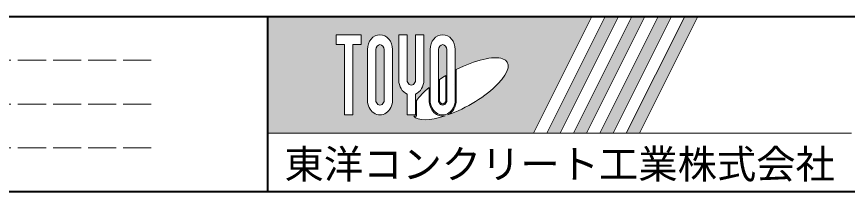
# Model space of a CAD drawing. Units: millimetres at full size; details may follow other scales. Extents: x 10958 to 21458, y 2125 to 9550.
# Drawn here: x 15326 to 17105, y 2375 to 2750 of the extents above; entities that cross this region are included whole.
import ezdxf
from ezdxf.enums import TextEntityAlignment as Align

# ---------------------------------------------------------------- set-up
doc = ezdxf.new("R2010")
doc.units = ezdxf.units.MM
doc.header["$LTSCALE"] = 10
doc.linetypes.add('DASHED', pattern=[7.5, 6, -1.5])
doc.layers.add('図枠', color=7, linetype='Continuous', lineweight=5)
doc.layers.add('補助線', color=8, linetype='Continuous', lineweight=20)
doc.styles.add('ＭＳ ゴシック', font='')
doc.styles.get('ＭＳ ゴシック').set_extended_font_data('MS Gothic')

msp = doc.modelspace()

# ---------------------------------------------------------------- hatches: boundary and pattern name
at = {"layer": '図枠'}
h = msp.add_hatch(color=256, dxfattribs=at)
h.paths.add_polyline_path([(15864.39, 2749.64), (15864.39, 2499.64), (16433.53, 2499.64), (16558.53, 2749.64)])
edge = h.paths.add_edge_path(flags=16)
edge.add_ellipse((16276.19, 2594.85), major_axis=(101.01, 56.54), ratio=0.3471473, start_angle=-144.31122, end_angle=72.1899, ccw=False)
edge.add_ellipse((16238.79, 2570.44), major_axis=(0, 34.38), ratio=0.8463542, start_angle=-160.70346, end_angle=-90)
edge.add_line((16267.88, 2570.44), (16267.88, 2635.96))
edge = h.paths.add_edge_path(flags=16)
edge.add_ellipse((16238.79, 2678.85), major_axis=(0, 31.73), ratio=0.8463542, start_angle=-90, end_angle=90, ccw=False)
edge.add_line((16265.65, 2678.85), (16265.65, 2570.44))
edge.add_ellipse((16238.79, 2570.44), major_axis=(0, 31.73), ratio=0.8463542, start_angle=90, end_angle=-90, ccw=False)
edge.add_line((16211.93, 2570.44), (16211.93, 2678.85))
edge = h.paths.add_edge_path(flags=16)
edge.add_line((16247.74, 2678.85), (16247.74, 2570.44))
edge.add_ellipse((16238.79, 2570.44), major_axis=(0, 10.58), ratio=0.8463542, start_angle=90, end_angle=-90, ccw=False)
edge.add_line((16229.84, 2570.44), (16229.84, 2678.85))
edge.add_ellipse((16238.79, 2678.85), major_axis=(0, 10.58), ratio=0.8463542, start_angle=-90, end_angle=90, ccw=False)
edge = h.paths.add_edge_path(flags=16)
edge.add_line((16245.5, 2623.44), (16245.5, 2570.44))
edge.add_ellipse((16238.79, 2570.44), major_axis=(0, 7.93), ratio=0.8463542, start_angle=90, end_angle=-90, ccw=False)
edge.add_line((16232.08, 2570.44), (16232.08, 2614.76))
edge.add_ellipse((16276.19, 2594.85), major_axis=(101.01, 56.54), ratio=0.3471473, start_angle=107.79174, end_angle=126.47132, ccw=False)
edge = h.paths.add_edge_path(flags=16)
edge.add_ellipse((16171.65, 2613.41), major_axis=(0, 31.73), ratio=0.8463542, start_angle=-163.34117, end_angle=-90, ccw=False)
edge.add_line((16180.6, 2583.49), (16180.6, 2538.71))
edge.add_line((16180.6, 2538.71), (16162.7, 2538.71))
edge.add_line((16162.7, 2538.71), (16162.7, 2583.49))
edge.add_ellipse((16171.65, 2613.41), major_axis=(0, 31.73), ratio=0.8463542, start_angle=90, end_angle=163.34117, ccw=False)
edge.add_line((16144.8, 2613.41), (16144.8, 2710.58))
edge.add_line((16144.8, 2710.58), (16162.7, 2710.58))
edge.add_line((16162.7, 2710.58), (16162.7, 2613.41))
edge.add_ellipse((16171.65, 2613.41), major_axis=(0, 10.58), ratio=0.8463542, start_angle=90, end_angle=-90)
edge.add_line((16180.6, 2613.41), (16180.6, 2710.58))
edge.add_line((16180.6, 2710.58), (16198.51, 2710.58))
edge.add_line((16198.51, 2710.58), (16198.51, 2613.41))
edge = h.paths.add_edge_path(flags=16)
edge.add_line((16209.7, 2597.8), (16209.7, 2570.44))
edge.add_ellipse((16238.79, 2570.44), major_axis=(0, 34.38), ratio=0.8463542, start_angle=90, end_angle=-171.54427)
edge.add_ellipse((16276.19, 2594.85), major_axis=(101.01, 56.54), ratio=0.3471473, start_angle=-178.64954, end_angle=-148.29244, ccw=False)
edge.add_line((16176.75, 2536.06), (16182.84, 2536.06))
edge.add_line((16182.84, 2536.06), (16182.84, 2569.58))
edge.add_ellipse((16276.19, 2594.85), major_axis=(101.01, 56.54), ratio=0.3471473, start_angle=148.21912, end_angle=165.90812, ccw=False)
edge = h.paths.add_edge_path(flags=16)
edge.add_ellipse((16104.51, 2678.85), major_axis=(0, 31.73), ratio=0.8463542, start_angle=-90, end_angle=90, ccw=False)
edge.add_line((16131.37, 2678.85), (16131.37, 2570.44))
edge.add_ellipse((16104.51, 2570.44), major_axis=(0, 31.73), ratio=0.8463542, start_angle=90, end_angle=-90, ccw=False)
edge.add_line((16077.66, 2570.44), (16077.66, 2678.85))
edge = h.paths.add_edge_path(flags=16)
edge.add_line((16113.46, 2678.85), (16113.46, 2570.44))
edge.add_ellipse((16104.51, 2570.44), major_axis=(0, 10.58), ratio=0.8463542, start_angle=90, end_angle=-90, ccw=False)
edge.add_line((16095.56, 2570.44), (16095.56, 2678.85))
edge.add_ellipse((16104.51, 2678.85), major_axis=(0, 10.58), ratio=0.8463542, start_angle=-90, end_angle=90, ccw=False)
h.paths.add_polyline_path([(16064.23, 2710.58), (16064.23, 2689.43), (16046.33, 2689.43), (16046.33, 2538.71), (16028.42, 2538.71), (16028.42, 2689.43), (16010.52, 2689.43), (16010.52, 2710.58)], flags=16)
for points in [[(16461.89, 2499.64), (16490.24, 2499.64), (16615.24, 2749.64), (16586.89, 2749.64)], [(16671.96, 2749.64), (16643.6, 2749.64), (16518.6, 2499.64), (16546.96, 2499.64)], [(16728.68, 2749.64), (16700.32, 2749.64), (16575.32, 2499.64), (16603.68, 2499.64)], [(16785.4, 2749.64), (16757.04, 2749.64), (16632.04, 2499.64), (16660.4, 2499.64)]]:
    msp.add_hatch(color=256, dxfattribs=at).paths.add_polyline_path(points)

# ---------------------------------------------------------------- linework, layer by layer
at = {"layer": '図枠', "lineweight": 40}
for p, q in [((11458.14, 2749.64), (21208.14, 2749.64)), ((15864.39, 2374.64), (15864.39, 2749.64)), ((11458.14, 2374.64), (21208.14, 2374.64))]:
    msp.add_line(p, q, dxfattribs=at)
at = {"layer": '図枠'}
for p, q in [((15864.39, 2749.64), (16558.53, 2749.64)), ((16558.53, 2749.64), (16433.53, 2499.64)), ((16586.89, 2749.64), (16461.89, 2499.64)), ((16615.24, 2749.64), (16490.24, 2499.64)), ((16643.6, 2749.64), (16518.6, 2499.64)), ((16671.96, 2749.64), (16546.96, 2499.64)), ((16700.32, 2749.64), (16575.32, 2499.64)), ((16586.89, 2749.64), (16615.24, 2749.64)), ((16728.68, 2749.64), (16603.68, 2499.64)), ((16757.04, 2749.64), (16632.04, 2499.64)), ((16643.6, 2749.64), (16671.96, 2749.64)), ((16785.4, 2749.64), (16660.4, 2499.64)), ((16700.32, 2749.64), (16728.68, 2749.64)), ((16757.04, 2749.64), (16785.4, 2749.64)), ((16010.52, 2710.58), (16010.52, 2689.43)), ((16010.52, 2710.58), (16064.23, 2710.58)), ((16064.23, 2710.58), (16064.23, 2689.43)), ((16144.8, 2710.58), (16162.7, 2710.58)), ((16144.8, 2613.41), (16144.8, 2710.58)), ((16162.7, 2710.58), (16162.7, 2613.41)), ((16180.6, 2710.58), (16198.51, 2710.58)), ((16180.6, 2613.41), (16180.6, 2710.58)), ((16198.51, 2710.58), (16198.51, 2613.41)), ((16028.42, 2689.43), (16010.52, 2689.43)), ((16028.42, 2689.43), (16028.42, 2538.71)), ((16046.33, 2689.43), (16046.33, 2538.71)), ((16064.23, 2689.43), (16046.33, 2689.43)), ((16077.66, 2678.85), (16077.66, 2570.44)), ((16095.56, 2570.44), (16095.56, 2678.85)), ((16113.46, 2678.85), (16113.46, 2570.44)), ((16131.37, 2570.44), (16131.37, 2678.85)), ((16211.93, 2678.85), (16211.93, 2570.44)), ((16229.84, 2570.44), (16229.84, 2678.85)), ((16247.74, 2678.85), (16247.74, 2570.44)), ((16265.65, 2570.44), (16265.65, 2678.85)), ((16267.88, 2570.44), (16267.88, 2635.96)), ((16245.5, 2623.44), (16245.5, 2570.44)), ((16209.7, 2597.8), (16209.7, 2570.44)), ((16232.08, 2570.44), (16232.08, 2614.76)), ((16162.7, 2583.49), (16162.7, 2538.71)), ((16180.6, 2583.49), (16180.6, 2538.71)), ((16182.84, 2569.58), (16182.84, 2536.06)), ((16046.33, 2538.71), (16028.42, 2538.71)), ((16180.6, 2538.71), (16162.7, 2538.71)), ((16176.75, 2536.06), (16182.84, 2536.06)), ((15864.39, 2499.64), (16433.53, 2499.64)), ((16461.89, 2499.64), (16490.24, 2499.64)), ((16518.6, 2499.64), (16546.96, 2499.64)), ((16575.32, 2499.64), (16603.68, 2499.64)), ((16632.04, 2499.64), (16660.4, 2499.64))]:
    msp.add_line(p, q, dxfattribs=at)
at = {"layer": '図枠', "linetype": 'DASHED', "lineweight": 9}
for p, q in [((15614.39, 2655.89), (11708.14, 2655.89)), ((15614.39, 2562.14), (11708.14, 2562.14)), ((15614.39, 2468.39), (11708.14, 2468.39))]:
    msp.add_line(p, q, dxfattribs=at)
at = {"layer": '図枠'}
for centre, major_axis, ratio, start_param, end_param in [((16104.51, 2678.85), (0, 31.73), 0.846354, 4.712389, 7.8539816), ((16238.79, 2678.85), (0, 31.73), 0.846354, 4.712389, 7.8539816), ((16104.51, 2678.85), (0, 10.58), 0.846354, 4.712389, 7.8539816), ((16238.79, 2678.85), (0, 10.58), 0.846354, 4.712389, 7.8539816), ((16276.19, 2594.85), (101.01, 56.54), 0.347147, 4.2621853, 7.7429163), ((16276.19, 2594.85), (101.01, 56.54), 0.347147, 1.6817405, 1.8219833), ((16171.65, 2613.41), (0, 31.73), 0.846354, 1.5707963, 2.8017557), ((16171.65, 2613.41), (0, 10.58), 0.846354, 1.5707963, 4.712389), ((16171.65, 2613.41), (0, 31.73), 0.846354, 3.4814296, 4.712389), ((16276.19, 2594.85), (101.01, 56.54), 0.347147, 2.0815197, 2.5155126), ((16104.51, 2570.44), (0, 31.73), 0.846354, 1.5707963, 4.712389), ((16104.51, 2570.44), (0, 10.58), 0.846354, 1.5707963, 4.712389), ((16238.79, 2570.44), (0, 34.38), 0.846354, 1.5707963, 3.3154679), ((16238.79, 2570.44), (0, 31.73), 0.846354, 1.5707963, 4.712389), ((16238.79, 2570.44), (0, 10.58), 0.846354, 1.5707963, 4.712389), ((16238.79, 2570.44), (0, 7.93), 0.846354, 1.5707963, 4.712389), ((16238.79, 2570.44), (0, 34.38), 0.846354, 3.5338438, 4.712389), ((16276.19, 2594.85), (101.01, 56.54), 0.347147, 3.2093975, 4.2004451)]:
    msp.add_ellipse(centre, major_axis=major_axis, ratio=ratio, start_param=start_param, end_param=end_param, dxfattribs=at)
at = {"layer": '補助線', "lineweight": 13}
msp.add_line((15864.39, 2499.64), (17114.39, 2499.64), dxfattribs=at)

# ---------------------------------------------------------------- texts
at = {"layer": '図枠', "style": 'ＭＳ ゴシック'}
msp.add_text('東洋コンクリート工業株式会社', height=61.71, dxfattribs=at).set_placement((16489.39, 2433.24), align=Align.MIDDLE_CENTER)

doc.saveas('drawing.dxf')
